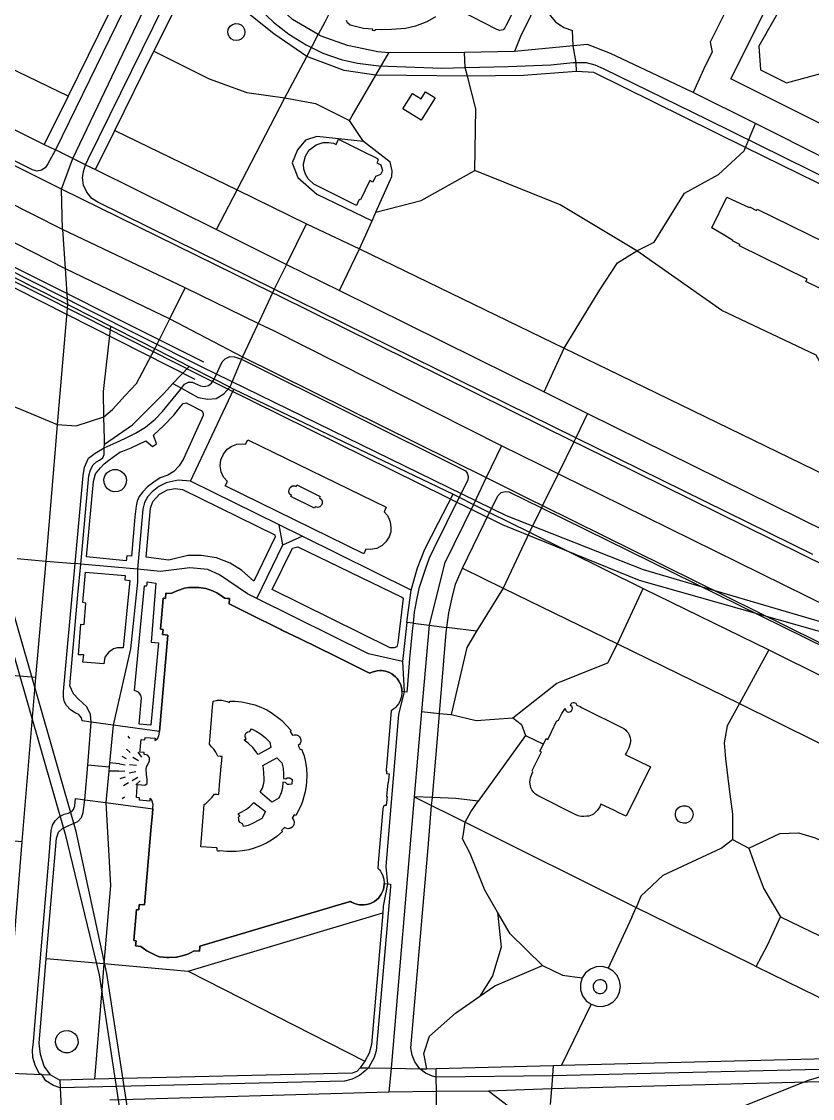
# Model space of a CAD drawing. Header units: millimetres. Extents: x 0 to 1122, y 0 to 907.
# Drawn here: x 300.1 to 577.4, y 304.6 to 682.4 of the extents above; entities that cross this region are included whole.
import ezdxf

# ---------------------------------------------------------------- set-up
doc = ezdxf.new("R2010")
doc.units = ezdxf.units.MM

msp = doc.modelspace()

# ---------------------------------------------------------------- linework, layer by layer
at = {"layer": 'buildings'}
for points in [[(433.7693, 651.7994), (437.1121, 657.1087), (440.1381, 655.2271), (441.6971, 657.6917), (444.344, 656.0372), (445.0654, 655.5928), (440.1696, 647.8002), (433.7693, 651.7994)], [(542.0484, 610.0124), (547.3028, 620.793), (555.1452, 617.1817), (555.2578, 617.395), (557.7792, 616.1331), (557.9857, 616.5412), (581.794, 604.8382)], [(580.3701, 588.6466), (575.0751, 591.1541), (575.4635, 591.9613), (551.7413, 603.6729), (551.9605, 604.1275), (549.3899, 605.3899), (549.4963, 605.594), (546.6162, 607.3064), (542.0484, 610.0124)], [(339.4518, 360.0382), (340.3612, 370.8951), (341.1967, 370.8316), (341.3236, 372.6382), (343.185, 372.491), (345.554, 400.005), (345.8418, 403.2917), (346.0956, 406.2153), (346.2469, 407.9937), (346.1179, 408.0135), (346.012, 408.5363), (345.7111, 409.2565), (345.5228, 409.5098), (345.0829, 409.812), (345.032, 408.9365), (341.4074, 409.2115), (341.4703, 410.0588), (340.3399, 410.1436), (340.5003, 412.248), (340.6123, 413.7659), (340.6542, 414.3153), (340.6948, 414.7249), (342.1569, 414.6093), (343.2872, 414.5245), (344.0673, 415.1325), (344.1478, 416.5575), (343.929, 418.1994), (343.78, 420.0831), (343.9101, 420.8833), (344.2168, 421.4862), (344.9991, 423.0259), (344.967, 424.2376), (344.2608, 424.9987), (343.8748, 425.142), (343.052, 425.2519), (343.1018, 426.0062), (341.6029, 426.1316), (341.6646, 426.8392), (341.781, 428.152), (341.8976, 429.4928), (341.9871, 430.5636), (343.2771, 430.4494), (343.3705, 431.2593), (346.8903, 430.9573), (346.7847, 430.1569), (347.3338, 430.3756), (347.5504, 430.5321), (347.9676, 431.1247), (348.1324, 431.673), (348.268, 431.709), (348.4059, 433.3664), (351.3847, 467.174), (349.5058, 467.4146), (349.6935, 469.1461), (348.8339, 469.2656), (349.152, 473.1764), (349.4894, 477.1895), (349.7306, 480.0853), (350.5231, 480.0223), (350.6931, 481.8378), (352.4747, 481.7006), (354.0062, 482.4695), (354.833, 482.8069), (357.2312, 483.5587), (358.7826, 483.8149), (359.687, 483.8906), (362.195, 483.868), (363.8957, 483.6291), (364.6568, 483.4917), (366.1036, 483.0501), (367.0409, 482.6875), (368.5038, 481.9848), (369.2439, 481.5588), (370.5881, 480.6522), (371.2656, 480.1056), (372.2544, 480.0035), (373.0161, 479.9314), (372.8582, 478.0972), (373.764, 477.651), (378.9354, 475.0699), (379.6698, 474.6999), (390.9984, 469.1001), (391.3902, 468.9102), (397.7311, 465.8061), (403.9372, 462.7497), (409.868, 459.845), (410.9086, 459.3511), (421.3805, 454.1691), (422.2006, 453.761), (423.003, 454.1172), (423.3116, 454.2542), (424.7656, 454.6138), (425.6639, 454.6989), (426.2602, 454.6936), (427.7275, 454.4754), (429.1308, 453.9782), (429.8894, 453.5614), (431.1896, 452.5433), (431.7678, 451.8858), (432.3685, 451.0138), (432.8098, 450.1805), (433.0143, 449.6755), (433.2646, 448.8067), (433.3762, 448.2279), (433.4605, 447.3419), (433.4365, 446.7272), (433.3237, 445.8057), (433.2019, 445.2477), (432.6977, 443.8731), (432.254, 443.0664), (431.6446, 442.2985), (431.3523, 441.9191), (430.9181, 441.4943), (430.5715, 441.2365), (429.7175, 440.6106), (428.0604, 421.0945), (427.951, 419.8748), (427.9029, 419.3068), (428.0994, 419.2864), (428.0379, 418.5975), (428.9162, 418.515), (428.6418, 415.34), (428.5128, 415.3504), (428.0879, 410.4902), (428.2353, 410.4795), (427.9612, 407.3417), (427.0827, 407.4149), (427.0415, 406.9307), (426.8141, 406.9421), (426.745, 406.0854), (425.1375, 387.3144), (425.0765, 386.6813), (424.9732, 385.4522), (425.5394, 384.8414), (425.9282, 384.3161), (426.1702, 383.8853), (426.5935, 383.0987), (427.0652, 381.5477), (427.2115, 380.0461), (427.0687, 378.5285), (426.8335, 377.6641), (426.1998, 376.2441), (425.1912, 374.8368), (423.835, 373.7401), (423.1119, 373.318), (422.464, 373.0443), (421.5639, 372.7635), (421.0401, 372.6285), (420.1416, 372.5247), (419.5267, 372.5023), (418.5313, 372.5672), (417.9604, 372.6562), (417.1754, 372.8682), (416.6241, 373.0875), (415.767, 373.4866), (415.4063, 373.7135), (413.2798, 373.0897), (362.5616, 358.0688), (362.5344, 357.7802), (362.4162, 356.2624), (360.6347, 356.4089), (359.2938, 355.6476), (358.399, 355.2736), (356.3765, 354.593), (354.4056, 354.1914), (351.8653, 354.0466), (351.0111, 354.0822), (348.3943, 354.3201), (347.4626, 354.6174), (344.0113, 356.391), (342.6976, 357.2881), (341.8922, 357.9662), (340.0928, 358.1688), (340.2626, 359.9564), (339.4518, 360.0382)], [(362.9366, 392.869), (364.1221, 407.7674), (364.8026, 408.2459), (366.1536, 409.445), (366.8491, 410.2215), (367.7322, 411.3411), (368.5188, 411.306), (369.2808, 411.2712), (369.4325, 414.466), (370.0651, 421.2253), (370.2136, 422.016), (370.3652, 424.5119), (369.7204, 424.5923), (368.8483, 424.684), (368.1719, 426.0319), (367.4506, 427.1752), (366.7381, 427.9178), (365.9601, 428.9125), (366.1941, 431.6779), (367.0548, 441.9202), (367.2272, 443.9966), (368.4098, 444.2469), (368.8342, 444.271), (369.3571, 444.3129), (370.3034, 444.2671), (371.2612, 444.128), (372.1872, 443.8774), (373.0445, 443.5063), (373.1227, 443.9901), (374.4071, 443.9413), (374.8926, 443.9276), (377.1839, 443.7299), (379.4425, 443.3182), (381.8159, 442.6911), (383.9664, 441.8797), (386.0354, 440.892), (387.6133, 439.9832), (390.7951, 437.6437), (391.3869, 437.1445), (393.0318, 435.4803), (394.5773, 433.7053), (394.2176, 433.3544), (395.073, 432.0888), (395.6889, 432.2137), (396.3831, 432.1608), (397.0137, 431.8756), (397.2946, 431.6681), (397.5322, 431.4237), (397.726, 431.1051), (397.96, 430.46), (397.9876, 430.115), (397.9598, 429.7612), (397.8768, 429.4171), (397.7386, 429.0922), (397.5515, 428.7957), (397.124, 428.4175), (397.7261, 427.0144), (398.293, 427.1584), (399.1258, 424.7468), (399.6536, 422.6082), (399.9835, 420.3222), (400.0854, 417.9824), (400.015, 415.6349), (399.8996, 414.4246), (399.5354, 412.2008), (398.4498, 408.3901), (398.2425, 407.8981), (397.3266, 405.8563), (396.2085, 403.8909), (395.7063, 404.1098), (394.9459, 402.9518), (395.2321, 402.6511), (395.4201, 402.3605), (395.5648, 402.0424), (395.6877, 401.3611), (395.5833, 400.6911), (395.2581, 400.0697), (395.0098, 399.811), (394.4408, 399.4341), (394.1077, 399.3067), (393.7815, 399.263), (393.431, 399.2475), (393.081, 399.2973), (392.2482, 399.6682), (391.2187, 398.6618), (391.5711, 398.202), (389.5824, 396.496), (387.7327, 395.2175), (385.9716, 394.2176), (383.8724, 393.2115), (381.6949, 392.3925), (379.7228, 391.8512), (377.5119, 391.4238), (375.2722, 391.2017), (372.0572, 391.2307), (369.5761, 391.5046), (369.3842, 391.3666), (369.1378, 391.3129), (368.8864, 391.3804), (368.7949, 391.4557), (368.6493, 391.6714), (368.6471, 392.1187), (368.5834, 392.5479), (362.9366, 392.869)], [(478.3228, 415.592), (478.3848, 416.3369), (478.5143, 417.0626), (478.9875, 418.4095), (479.3445, 419.1424), (479.1282, 419.7034), (480.8871, 423.2006), (482.3833, 426.1969), (481.8387, 426.472), (483.0342, 428.8468), (483.6851, 430.1361), (484.0357, 430.8319), (484.5803, 430.5567), (485.8462, 433.229), (487.6135, 436.9777), (488.3229, 437.2508), (489.1623, 438.9858), (489.5246, 439.6348), (490.721, 441.4225), (490.7845, 440.956), (490.8933, 440.75), (491.2098, 440.4024), (491.4177, 440.2794), (491.8778, 440.1635), (492.3332, 440.2153), (492.5368, 440.3066), (492.9022, 440.6015), (493.1149, 441.0096), (493.1989, 441.4654), (493.0739, 441.9232), (492.965, 442.1198), (492.5992, 442.4586), (492.6767, 442.8679), (492.9011, 443.2106), (493.056, 443.349), (493.457, 443.5038), (493.8565, 443.4909), (494.0649, 443.4331), (494.4135, 443.225), (494.6377, 442.8596), (494.7269, 442.5326), (495.3462, 442.35), (495.9401, 442.0838), (496.4285, 441.7067), (496.6734, 441.5926), (511.2889, 434.3608), (511.8443, 433.9179), (512.3496, 433.3636), (512.7443, 432.8196), (513.1254, 432.1266), (513.3898, 431.4533), (513.4849, 431.0891), (513.5653, 430.4547), (513.5656, 429.8117), (513.5046, 429.1787), (513.0109, 427.599), (512.2095, 425.9848), (511.7418, 425.2436), (520.5435, 420.9527), (512.0206, 403.5855), (509.4681, 404.8198), (507.9564, 405.5696), (503.2127, 407.8765), (502.7865, 406.9578), (501.9384, 405.6236), (501.2001, 404.8755), (500.5559, 404.3315), (500.1727, 404.102), (499.5864, 403.8557), (498.9886, 403.6933), (498.2807, 403.5879), (497.2656, 403.5038), (496.4296, 403.5113), (495.6931, 403.6484), (495.2517, 403.7828), (494.9512, 403.8694), (494.18, 404.2397), (481.42, 410.6721), (480.2644, 411.3721), (479.6732, 411.9458), (478.9873, 412.921), (478.686, 413.5947), (478.4712, 414.3141), (478.3228, 415.592)]]:
    msp.add_lwpolyline(points, dxfattribs=at)
at = {"layer": 'major_roads'}
for points in [[(314.4734, 609.4698), (273.4234, 630.1632), (251.1058, 640.7545), (241.4605, 645.5101), (197.2736, 667.304), (185.6338, 673.1026), (96.4899, 717.0435), (68.6076, 730.8075), (66.3126, 731.9372), (62.6897, 733.7312), (58.9995, 735.5537), (50.0399, 739.9679)], [(314.4734, 609.4698), (315.3888, 595.7731), (316.2274, 583.1114), (312.6145, 541.0536)], [(648.0684, 444.8934), (494.8801, 520.4595), (491.5445, 522.1108), (488.1906, 523.7623), (484.9653, 525.3661), (481.7214, 526.9607), (468.3362, 533.5572), (388.2725, 573.9359), (385.5, 575.3027), (383.0782, 576.4987), (357.412, 588.8995), (314.4734, 609.4698)], [(312.6145, 541.0536), (319.2428, 540.5186), (328.9786, 543.7201), (331.9704, 546.2277), (336.4347, 551.1447), (340.3948, 555.3582), (346.7625, 567.5169), (352.0278, 578.0923), (357.412, 588.8995)], [(312.6145, 541.0536), (311.6433, 529.4705)], [(311.6433, 529.4705), (308.5959, 493.1361), (304.9225, 452.2831)], [(304.9225, 452.2831), (300.2236, 394.7948)], [(300.2236, 394.7948), (297.0752, 355.1835), (294.7183, 326.9799)]]:
    msp.add_lwpolyline(points, dxfattribs=at)
at = {"layer": 'minor_roads'}
for points in [[(587.8445, 895.5588), (584.4016, 888.8684), (583.3026, 886.7379), (481.977, 691.4901), (474.9874, 677.119), (472.9177, 671.8635)], [(314.4734, 609.4698), (314.0843, 623.5811), (318.1029, 634.2981), (349.2275, 699.8227), (363.6733, 729.1288)], [(472.9177, 671.8635), (455.3333, 671.5185), (428.8437, 671.4306), (425.0418, 671.791), (414.3401, 673.928), (405.1116, 677.1979), (404.1147, 677.7659), (395.083, 683.0748), (385.7934, 691.8337), (375.9745, 706.6729), (372.5881, 713.5709), (363.6733, 729.1288)], [(568.4068, 729.0303), (541.4775, 675.1425), (542.2391, 671.6507), (539.7303, 666.7812), (535.5838, 657.5188)], [(804.4937, 531.691), (797.8556, 530.4365), (789.7925, 530.0146), (782.587, 532.0079), (758.2156, 546.1284), (718.9345, 565.4888), (711.4859, 569.8512), (702.386, 574.4706), (632.3629, 609.0066), (557.4623, 646.5785), (535.5838, 657.5188), (506.5185, 671.1236), (498.5064, 674.3078), (493.4988, 673.8962), (472.9177, 671.8635)], [(304.9225, 452.2831), (295.1065, 453.145), (288.8715, 453.6765), (277.9865, 454.6227), (277.1573, 454.6954), (273.0487, 453.1111), (271.4188, 449.6222), (270.2481, 434.3416), (269.7126, 427.4509), (269.2181, 421.0258), (267.755, 401.9553), (268.0428, 399.7909), (269.6328, 398.1831), (273.3007, 397.2555), (284.3819, 396.2423), (290.113, 395.7247), (300.2236, 394.7948)], [(628.5772, 294.9611), (614.4085, 304.7697), (607.0718, 307.2395), (597.6136, 309.6353), (584.6445, 310.6089), (485.8456, 307.9923), (463.8173, 307.1932), (445.5267, 307.0689), (428.901, 306.8177)], [(428.901, 306.8177), (331.0599, 304.0741)], [(488.8739, 288.5552), (473.6292, 299.6877), (463.8173, 307.1932)]]:
    msp.add_lwpolyline(points, dxfattribs=at)
at = {"layer": 'parks'}
for points in [[(548.7814, 662.2365), (583.2835, 731.1332), (564.234, 741.4983), (565.3871, 743.9479), (572.5129, 758.4577), (588.0487, 789.497), (589.6142, 788.5884), (609.0645, 779.0585), (606.1962, 773.8381), (617.6879, 767.9578), (620.8224, 774.7506), (641.3208, 764.1771), (638.1851, 757.2538), (647.9488, 751.9761), (643.9348, 743.7561), (592.679, 640.2523), (571.6819, 650.7745), (548.7814, 662.2365)], [(342.8982, 700.7743), (312.0075, 637.3256), (309.2529, 632.4956), (308.3243, 631.0969), (307.1237, 630.2039), (305.5346, 629.8641), (303.9097, 630.3261), (279.4543, 642.4554), (191.8078, 685.5705)], [(321.4541, 627.5774), (321.8123, 629.8012), (322.5093, 632.1151), (323.4247, 634.0917), (353.9714, 696.2204)], [(473.6664, 688.1264), (470.0129, 681.0681), (469.5252, 680.1593), (468.8918, 679.4475), (467.8076, 679.1963), (466.7534, 679.5412), (453.9646, 686.1138)], [(383.8459, 686.5119), (388.4417, 682.1562), (393.8313, 677.8772), (399.8528, 674.1516), (405.7531, 671.2937), (412.0953, 669.0375), (417.8809, 667.774), (425.2922, 666.8314), (447.4028, 665.9989), (455.6111, 666.1859), (470.6569, 666.5445), (485.6747, 667.2202), (493.4767, 668.0167), (494.5094, 668.0167), (498.038, 668.0129), (501.0919, 667.1841), (504.2141, 665.749), (540.631, 647.9596), (630.0474, 603.7533)], [(445.2168, 684.0399), (442.1205, 682.2042), (438.2103, 680.7857), (434.6437, 679.9698), (429.7956, 679.5196), (426.2174, 679.4679), (424.0602, 679.5246), (423.9329, 679.0505), (423.1351, 679.1975), (423.2313, 679.6346), (419.927, 679.9718), (415.3323, 681.0382), (414.3201, 681.9511), (414.0008, 682.6808)], [(398.9672, 632.4605), (399.6125, 635.1663), (400.5429, 636.77), (401.158, 637.5006), (403.3799, 639.1579), (405.8276, 639.9558), (407.7827, 639.9848), (409.3964, 639.6535), (410.401, 639.2531), (411.2224, 641.0441), (419.4419, 636.9912), (424.8704, 634.3053), (425.0743, 633.7351), (424.6167, 632.7608), (426.0859, 632.0673), (426.5851, 630.1619), (425.8892, 628.6586), (424.1624, 628.0405), (423.2287, 626.0735), (422.1942, 626.558), (418.9434, 619.8595), (418.6057, 619.8998), (418.3212, 619.7067), (417.4683, 617.8414), (402.5601, 625.2625), (400.5486, 627.1629), (399.6167, 628.8019), (399.0735, 630.6053), (398.9672, 632.4605)], [(577.4743, 495.416), (494.3654, 536.3796), (388.7087, 588.4767), (326.8047, 618.975), (324.7023, 620.3451), (322.9456, 622.5507), (321.8301, 624.9649), (321.4541, 627.5774)], [(542.0484, 610.0124), (547.3028, 620.793), (555.1452, 617.1817), (555.2578, 617.395), (557.7792, 616.1331), (557.9857, 616.5412), (581.794, 604.8382)], [(580.3701, 588.6466), (575.0751, 591.1541), (575.4635, 591.9613), (551.7413, 603.6729), (551.9605, 604.1275), (549.3899, 605.3899), (549.4963, 605.594), (546.6162, 607.3064), (542.0484, 610.0124)], [(314.74, 445.4481), (314.7639, 447.4141), (315.9566, 460.3743), (318.8852, 492.2429), (321.7047, 523.1179), (322.1185, 526.0494), (323.5299, 529.1862), (325.9063, 530.926), (329.0895, 532.8448), (333.2313, 534.7083), (336.5217, 536.2441), (340.0472, 537.9362), (343.5523, 540.1037), (346.885, 542.9157), (349.4968, 545.5479), (355.3097, 552.7637), (356.1055, 553.7536), (357.2121, 555.1227), (358.6574, 555.8738), (359.8681, 555.8442), (362.8624, 554.5314), (364.0775, 554.2968), (365.6244, 554.7301), (366.6642, 555.5128), (367.642, 556.911), (370.4504, 562.9426), (371.4689, 564.0888), (373.1237, 564.9033), (374.6962, 564.7586), (377.1722, 563.9257), (455.7227, 524.7997), (456.3546, 523.9647), (456.6944, 522.7875), (456.5478, 521.5216), (453.4995, 515.4735), (444.6337, 497.5784), (443.0415, 494.1543), (441.6808, 490.5138), (440.5183, 487.0206), (439.3865, 483.5365), (438.3918, 478.8863), (437.7934, 475.239), (437.3399, 471.2921), (437.0874, 468.5082), (436.1164, 458.9751), (435.2455, 448.267), (435.1558, 447.1869), (434.2835, 447.26), (433.4605, 447.3419), (433.3762, 448.2279), (433.2646, 448.8067), (433.0143, 449.6755), (432.8098, 450.1805), (432.3685, 451.0138), (431.7678, 451.8858), (431.1896, 452.5433), (429.8894, 453.5614), (429.1308, 453.9782), (427.7275, 454.4754), (426.2602, 454.6936), (425.6639, 454.6989), (424.7656, 454.6138), (423.3116, 454.2542), (423.003, 454.1172), (422.2006, 453.761), (421.3805, 454.1691), (410.9086, 459.3511), (409.868, 459.845), (403.9372, 462.7497), (397.7311, 465.8061), (391.3902, 468.9102), (390.9984, 469.1001), (379.6698, 474.6999), (378.9354, 475.0699), (373.764, 477.651), (372.8582, 478.0972), (373.0161, 479.9314), (372.2544, 480.0035), (371.2656, 480.1056), (370.5881, 480.6522), (369.2439, 481.5588), (368.5038, 481.9848), (367.0409, 482.6875), (366.1036, 483.0501), (364.6568, 483.4917), (363.8957, 483.6291), (362.195, 483.868), (359.687, 483.8906), (358.7826, 483.8149), (357.2312, 483.5587), (354.833, 482.8069), (354.0062, 482.4695), (352.4747, 481.7006), (350.6931, 481.8378), (350.5231, 480.0223), (349.7306, 480.0853), (349.4894, 477.1895), (349.152, 473.1764), (348.8339, 469.2656), (349.6935, 469.1461), (349.5058, 467.4146), (351.3847, 467.174), (348.4059, 433.3664), (332.2021, 435.5532), (324.527, 436.5915), (321.3895, 437.0204), (321.1164, 438.1038), (320.1564, 439.3518), (318.8644, 439.9225), (317.2076, 440.9438), (315.8689, 442.4748), (315.0828, 443.9169), (314.74, 445.4481)], [(314.74, 445.4481), (314.7639, 447.4141), (315.9566, 460.3743), (318.8852, 492.2429), (321.7047, 523.1179), (322.1185, 526.0494), (323.5299, 529.1862), (325.9063, 530.926), (329.0895, 532.8448), (333.2313, 534.7083), (336.5217, 536.2441), (340.0472, 537.9362), (343.5523, 540.1037), (346.885, 542.9157), (349.4968, 545.5479), (355.3097, 552.7637), (356.1055, 553.7536), (357.2121, 555.1227), (358.6574, 555.8738), (359.8681, 555.8442), (362.8624, 554.5314), (364.0775, 554.2968), (365.6244, 554.7301), (366.6642, 555.5128), (367.642, 556.911), (370.4504, 562.9426), (371.4689, 564.0888), (373.1237, 564.9033), (374.6962, 564.7586), (377.1722, 563.9257), (455.7227, 524.7997), (456.3546, 523.9647), (456.6944, 522.7875), (456.5478, 521.5216), (453.4995, 515.4735), (444.6337, 497.5784), (443.0415, 494.1543), (441.6808, 490.5138), (440.5183, 487.0206), (439.3865, 483.5365), (438.3918, 478.8863), (437.7934, 475.239), (437.3399, 471.2921), (437.0874, 468.5082), (436.1164, 458.9751), (435.2455, 448.267), (435.1558, 447.1869), (434.2835, 447.26), (433.4605, 447.3419), (433.3762, 448.2279), (433.2646, 448.8067), (433.0143, 449.6755), (432.8098, 450.1805), (432.3685, 451.0138), (431.7678, 451.8858), (431.1896, 452.5433), (429.8894, 453.5614), (429.1308, 453.9782), (427.7275, 454.4754), (426.2602, 454.6936), (425.6639, 454.6989), (424.7656, 454.6138), (423.3116, 454.2542), (423.003, 454.1172), (422.2006, 453.761), (421.3805, 454.1691), (410.9086, 459.3511), (409.868, 459.845), (403.9372, 462.7497), (397.7311, 465.8061), (391.3902, 468.9102), (390.9984, 469.1001), (379.6698, 474.6999), (378.9354, 475.0699), (373.764, 477.651), (372.8582, 478.0972), (373.0161, 479.9314), (372.2544, 480.0035), (371.2656, 480.1056), (370.5881, 480.6522), (369.2439, 481.5588), (368.5038, 481.9848), (367.0409, 482.6875), (366.1036, 483.0501), (364.6568, 483.4917), (363.8957, 483.6291), (362.195, 483.868), (359.687, 483.8906), (358.7826, 483.8149), (357.2312, 483.5587), (354.833, 482.8069), (354.0062, 482.4695), (352.4747, 481.7006), (350.6931, 481.8378), (350.5231, 480.0223), (349.7306, 480.0853), (349.4894, 477.1895), (349.152, 473.1764), (348.8339, 469.2656), (349.6935, 469.1461), (349.5058, 467.4146), (351.3847, 467.174), (348.4059, 433.3664), (332.2021, 435.5532), (324.527, 436.5915), (321.3895, 437.0204), (321.1164, 438.1038), (320.1564, 439.3518), (318.8644, 439.9225), (317.2076, 440.9438), (315.8689, 442.4748), (315.0828, 443.9169), (314.74, 445.4481)], [(322.8979, 494.5468), (325.3436, 521.0258), (326.0135, 523.7313), (327.7904, 525.8026), (329.0755, 527.198), (330.7042, 528.5252), (334.5536, 531.3698), (335.5581, 531.6403), (338.5376, 532.7782), (343.613, 535.2391), (346.0365, 533.3536), (347.3606, 534.2921), (346.3239, 537.274), (349.9997, 540.642), (353.5244, 544.2909), (355.9683, 547.3905), (356.7333, 548.3806), (357.7684, 548.6415), (363.2448, 545.7967), (363.7233, 545.0097), (363.8021, 544.1983), (356.8223, 528.9234), (355.3249, 526.4769), (353.5001, 524.5458), (351.3242, 523.2143), (348.7029, 522.2595), (346.4765, 520.7793), (344.273, 519.1219), (342.5917, 517.4132), (341.3224, 515.7287), (340.6194, 514.123), (340.2836, 512.3369), (339.7956, 508.6607), (338.6199, 494.8523), (336.9852, 494.9137), (336.8042, 493.2473), (322.8979, 494.5468)], [(369.673, 526.4688), (369.9264, 528.6656), (370.8601, 530.6326), (372.1848, 532.3259), (373.768, 533.3739), (375.5819, 534.1031), (377.6238, 534.2058), (378.6062, 534.0758), (379.3637, 535.5879), (427.8948, 512.0045), (427.167, 510.371), (428.3063, 509.2333), (428.8565, 508.2033), (429.3723, 506.773), (429.6021, 504.9818), (429.5013, 503.3521), (428.9574, 501.661), (427.8408, 499.854), (426.4951, 498.5616), (424.6538, 497.5252), (422.3452, 497.1546), (420.8461, 497.252), (420.1429, 495.6276), (371.4603, 519.464), (372.2489, 521.013), (370.8611, 522.5537), (370.0355, 524.3968), (369.673, 526.4688)], [(343.7684, 494.5077), (345.2754, 511.6583), (346.1268, 514.0361), (348.4302, 516.5592), (351.1983, 518.1091), (353.9806, 518.5126), (356.4796, 518.1733), (388.8815, 502.3107), (388.9801, 501.6575), (381.4933, 486.0517), (377.213, 489.9666), (373.2754, 492.341), (368.4419, 494.2109), (363.034, 495.1075), (358.423, 495.0745), (351.7263, 493.4762), (343.7684, 494.5077)], [(436.5663, 322.4313), (442.5879, 392.4781), (443.8225, 407.3947), (444.1486, 410.1593), (445.9151, 430.8951), (446.6395, 439.6756), (449.0036, 468.0749), (449.179, 469.8065), (449.9077, 474.9623), (450.3568, 477.0455), (450.9348, 479.7985), (452.2545, 485.0421), (454.6467, 490.5929), (464.1671, 510.1873), (467.153, 516.1428), (468.1952, 517.1864), (469.6184, 517.537), (470.9695, 517.385), (482.3411, 511.7758), (643.9955, 432.1826)], [(387.8974, 483.1333), (395.0854, 497.6516), (396.9155, 498.1197), (433.3706, 480.3944), (433.8472, 480.0733), (432.0224, 464.4724), (431.6712, 463.022), (430.7582, 462.6668), (429.363, 462.6979), (387.8974, 483.1333)], [(320.0557, 460.2348), (320.9027, 470.9897), (322.051, 470.8396), (322.6722, 478.3724), (321.5426, 478.5503), (322.5305, 489.2481), (336.438, 488.0883), (336.3498, 486.4864), (338.0327, 486.3221), (335.7599, 462.6464), (333.5718, 462.6941), (332.2712, 462.3051), (330.5261, 461.035), (329.264, 459.4622), (328.9407, 457.0145), (321.6188, 457.6862), (321.9425, 460.1712), (320.0557, 460.2348)], [(339.6886, 447.6832), (343.1361, 484.3752), (343.8435, 484.4248), (344.1363, 484.8508), (344.1572, 485.8103), (347.2022, 485.3449), (345.5038, 464.6925), (348.1382, 464.3798), (345.4501, 435.5456), (341.347, 435.9366), (342.1109, 444.9777), (341.9307, 446.1255), (341.0787, 447.093), (339.6886, 447.6832)], [(478.3228, 415.592), (478.3848, 416.3369), (478.5143, 417.0626), (478.9875, 418.4095), (479.3445, 419.1424), (479.1282, 419.7034), (480.8871, 423.2006), (482.3833, 426.1969), (481.8387, 426.472), (483.0342, 428.8468), (483.6851, 430.1361), (484.0357, 430.8319), (484.5803, 430.5567), (485.8462, 433.229), (487.6135, 436.9777), (488.3229, 437.2508), (489.1623, 438.9858), (489.5246, 439.6348), (490.721, 441.4225), (490.7845, 440.956), (490.8933, 440.75), (491.2098, 440.4024), (491.4177, 440.2794), (491.8778, 440.1635), (492.3332, 440.2153), (492.5368, 440.3066), (492.9022, 440.6015), (493.1149, 441.0096), (493.1989, 441.4654), (493.0739, 441.9232), (492.965, 442.1198), (492.5992, 442.4586), (492.6767, 442.8679), (492.9011, 443.2106), (493.056, 443.349), (493.457, 443.5038), (493.8565, 443.4909), (494.0649, 443.4331), (494.4135, 443.225), (494.6377, 442.8596), (494.7269, 442.5326), (495.3462, 442.35), (495.9401, 442.0838), (496.4285, 441.7067), (496.6734, 441.5926), (511.2889, 434.3608), (511.8443, 433.9179), (512.3496, 433.3636), (512.7443, 432.8196), (513.1254, 432.1266), (513.3898, 431.4533), (513.4849, 431.0891), (513.5653, 430.4547), (513.5656, 429.8117), (513.5046, 429.1787), (513.0109, 427.599), (512.2095, 425.9848), (511.7418, 425.2436), (520.5435, 420.9527), (512.0206, 403.5855), (509.4681, 404.8198), (507.9564, 405.5696), (503.2127, 407.8765), (502.7865, 406.9578), (501.9384, 405.6236), (501.2001, 404.8755), (500.5559, 404.3315), (500.1727, 404.102), (499.5864, 403.8557), (498.9886, 403.6933), (498.2807, 403.5879), (497.2656, 403.5038), (496.4296, 403.5113), (495.6931, 403.6484), (495.2517, 403.7828), (494.9512, 403.8694), (494.18, 404.2397), (481.42, 410.6721), (480.2644, 411.3721), (479.6732, 411.9458), (478.9873, 412.921), (478.686, 413.5947), (478.4712, 414.3141), (478.3228, 415.592)], [(303.9522, 321.5386), (304.2252, 324.5366), (304.9548, 333.1867), (306.1315, 347.0882), (307.6512, 364.9468), (309.6128, 388.178), (310.5002, 398.6437), (310.9468, 400.4474), (311.8766, 401.9765), (313.3218, 403.3985), (315.0456, 404.3521), (316.555, 404.7112), (317.6789, 405.2695), (318.2508, 405.9632), (318.7848, 407.2349), (319.011, 409.8234), (322.2776, 409.3839), (329.6294, 408.3901), (346.0956, 406.2153), (345.8418, 403.2917), (345.554, 400.005), (343.185, 372.491), (341.3236, 372.6382), (341.1967, 370.8316), (340.3612, 370.8951), (339.4518, 360.0382), (340.2626, 359.9564), (340.0928, 358.1688), (341.8922, 357.9662), (342.6976, 357.2881), (344.0113, 356.391), (347.4626, 354.6174), (348.3943, 354.3201), (351.0111, 354.0822), (351.8653, 354.0466), (354.4056, 354.1914), (356.3765, 354.593), (358.399, 355.2736), (359.2938, 355.6476), (360.6347, 356.4089), (362.4162, 356.2624), (362.5344, 357.7802), (362.5616, 358.0688), (413.2798, 373.0897), (415.4063, 373.7135), (415.767, 373.4866), (416.6241, 373.0875), (417.1754, 372.8682), (417.9604, 372.6562), (418.5313, 372.5672), (419.5267, 372.5023), (420.1416, 372.5247), (421.0401, 372.6285), (421.5639, 372.7635), (422.464, 373.0443), (423.1119, 373.318), (423.835, 373.7401), (425.1912, 374.8368), (426.1998, 376.2441), (426.8335, 377.6641), (427.0687, 378.5285), (427.2115, 380.0461), (428.378, 379.8772), (429.4771, 379.7276), (429.3949, 378.7965), (424.3776, 321.311), (423.7422, 319.0151), (421.7354, 315.3059), (420.5702, 314.2634), (418.5392, 312.6417), (416.0132, 311.3599), (413.3576, 310.6942), (313.657, 308.3124), (311.2542, 309.1075), (308.5773, 310.8555), (307.2075, 313.0297), (306.4107, 313.2978), (305.014, 315.8915), (304.052, 318.9659), (303.9522, 321.5386)], [(303.9522, 321.5386), (304.2252, 324.5366), (304.9548, 333.1867), (306.1315, 347.0882), (307.6512, 364.9468), (309.6128, 388.178), (310.5002, 398.6437), (310.9468, 400.4474), (311.8766, 401.9765), (313.3218, 403.3985), (315.0456, 404.3521), (316.555, 404.7112), (317.6789, 405.2695), (318.2508, 405.9632), (318.7848, 407.2349), (319.011, 409.8234), (322.2776, 409.3839), (329.6273, 408.3858), (346.0956, 406.2153), (345.8418, 403.2917), (345.554, 400.005), (343.185, 372.491), (341.3236, 372.6382), (341.1967, 370.8316), (340.3612, 370.8951), (339.4518, 360.0382), (340.2626, 359.9564), (340.0928, 358.1688), (341.8922, 357.9662), (342.6976, 357.2881), (344.0113, 356.391), (347.4626, 354.6174), (348.3943, 354.3201), (351.0111, 354.0822), (351.8653, 354.0466), (354.4056, 354.1914), (356.3765, 354.593), (358.399, 355.2736), (359.2938, 355.6476), (360.6347, 356.4089), (362.4162, 356.2624), (362.5344, 357.7802), (362.5616, 358.0688), (413.2798, 373.0897), (415.4063, 373.7135), (415.767, 373.4866), (416.6241, 373.0875), (417.1754, 372.8682), (417.9604, 372.6562), (418.5313, 372.5672), (419.5267, 372.5023), (420.1416, 372.5247), (421.0401, 372.6285), (421.5639, 372.7635), (422.464, 373.0443), (423.1119, 373.318), (423.835, 373.7401), (425.1912, 374.8368), (426.1998, 376.2441), (426.8335, 377.6641), (427.0687, 378.5285), (427.2115, 380.0461), (428.378, 379.8772), (429.4771, 379.7276), (429.3949, 378.7965), (424.3776, 321.311), (423.7422, 319.0151), (421.7354, 315.3059), (420.5702, 314.2634), (418.5392, 312.6417), (416.0132, 311.3599), (413.3576, 310.6942), (313.657, 308.3124), (311.2542, 309.1075), (308.5773, 310.8555), (307.2075, 313.0297), (306.4107, 313.2978), (305.014, 315.8915), (304.052, 318.9659), (303.9522, 321.5386)], [(599.5082, 315.2465), (486.1822, 312.6111), (445.4736, 312.1012), (444.1306, 312.4673), (441.6811, 313.533), (439.7639, 315.0039), (437.9352, 317.4244), (437.0348, 319.8366), (436.5663, 322.4313)]]:
    msp.add_lwpolyline(points, dxfattribs=at)
at = {"layer": 'paths'}
for points in [[(314.0843, 623.5811), (278.8406, 641.2123), (191.2942, 684.5222), (102.1817, 728.5186), (68.4735, 745.1775)], [(316.3948, 656.202), (277.4023, 675.0482), (251.0853, 687.7703), (220.0365, 702.7698), (187.5714, 718.4603), (147.359, 737.8899), (129.3011, 746.6135)], [(358.2673, 741.1235), (357.8871, 740.2799), (344.8423, 713.9048), (340.1335, 704.3588), (330.4527, 684.7194), (316.3948, 656.202), (308.0416, 639.2809)], [(109.4017, 737.6875), (121.8493, 731.5087), (139.4989, 722.7668), (179.9145, 702.7583), (196.3284, 694.6708), (212.0561, 686.8318), (269.3143, 658.4625), (283.8005, 651.3151), (308.0416, 639.2809), (312.0075, 637.3256)], [(53.6132, 725.2407), (57.4626, 723.3422), (180.5433, 662.852), (192.2507, 657.0434), (268.2756, 619.6708), (315.3888, 595.7731), (352.0278, 578.0923), (377.5357, 564.6958), (463.0165, 522.3766), (478.4456, 514.7367), (482.742, 512.6108), (643.3949, 433.0732)], [(325.9672, 630.4067), (332.7421, 644.0993), (346.4987, 671.9299), (358.1011, 695.3911)], [(628.9197, 601.3872), (553.9508, 638.205), (500.7049, 664.4853), (494.6345, 664.8287), (476.1065, 663.4671), (456.3955, 663.1784), (424.3288, 663.6067), (413.149, 665.2168), (400.0562, 670.1056), (388.5707, 678.0457), (377.492, 686.7741), (358.1011, 695.3911), (354.4599, 697.2131)], [(571.2907, 696.2416), (563.7886, 682.9559), (558.5176, 673.7503), (559.1253, 665.433), (568.2376, 660.8598), (584.6289, 665.2507)], [(487.6912, 692.5476), (485.2201, 686.5391), (485.1009, 685.5174), (485.1763, 684.9275), (485.4435, 684.4693), (487.2937, 682.2515), (490.1802, 680.269), (493.2948, 679.2467)], [(408.7947, 686.8464), (406.4163, 682.1341), (404.1147, 677.7659)], [(368.422, 609.3749), (375.7218, 623.3423), (392.3705, 655.6012), (398.8868, 667.9078), (400.0562, 670.1056), (404.1147, 677.7659)], [(494.5094, 668.0167), (493.4988, 673.8962), (493.2948, 679.2467)], [(346.4987, 671.9299), (365.8123, 662.2327), (379.0109, 657.4919), (392.3705, 655.6012), (403.1592, 653.5658), (415.0565, 647.6628), (416.0542, 649.2286), (424.3288, 663.6067), (428.8437, 671.4306)], [(774.1036, 521.0136), (766.3853, 526.1517), (747.9954, 521.7129), (722.0459, 511.2943), (698.8772, 510.0573), (690.8422, 510.0267), (673.9658, 513.9703), (651.2565, 526.278), (631.3017, 540.6671), (606.2757, 533.8469), (599.9253, 536.5781), (592.7514, 540.0343), (578.7286, 565.3286), (545.6611, 581.0376), (515.7937, 601.8805), (488.921, 618.0281), (459.0608, 630.0655), (459.3724, 651.7275), (456.3955, 663.1784), (455.6111, 666.1859), (455.3333, 671.5185)], [(494.6345, 664.8287), (494.5094, 668.0167)], [(411.581, 588.0016), (418.5236, 602.5873), (423.002, 612.4896), (424.3444, 615.478), (429.9034, 627.9702), (430.0753, 629.9908), (429.3467, 633.0537), (420.0058, 640.2289), (415.0565, 647.6628)], [(483.3215, 552.4596), (490.3202, 567.8276), (502.6415, 587.8815), (509.0126, 597.7202), (515.7937, 601.8805), (521.8824, 604.9287), (532.4879, 622.184), (544.4112, 628.7395), (553.4482, 637.0075), (553.9508, 638.205), (557.4623, 646.5785)], [(332.7421, 644.0993), (375.7218, 623.3423), (400.0007, 611.3734), (418.5236, 602.5873), (490.3202, 567.8276), (505.7506, 560.3462), (590.5836, 519.0318), (666.5565, 481.5347)], [(420.0058, 640.2289), (403.5899, 641.998), (399.6509, 640.8035), (396.7796, 637.335), (394.9256, 632.8324), (396.9689, 627.6331), (403.574, 621.7963), (423.002, 612.4896)], [(322.5093, 632.1151), (318.1029, 634.2981), (312.0075, 637.3256)], [(322.5155, 632.1184), (325.9672, 630.4067), (368.422, 609.3749), (393.0309, 597.1793), (411.581, 588.0016), (483.3215, 552.4596), (498.5302, 544.9242), (582.2922, 503.4423), (658.9496, 465.4823)], [(424.3444, 615.478), (440.1802, 619.5939), (459.0608, 630.0655)], [(688.2928, 438.8025), (496.4124, 533.6403), (493.6889, 534.9879), (390.2877, 586.0967), (388.1031, 587.1925), (314.0843, 623.5811)], [(264.3664, 609.5119), (267.8421, 607.7474), (275.5769, 603.8105), (299.9438, 591.3931), (304.4476, 589.0974)], [(393.0309, 597.1793), (400.0007, 611.3734)], [(393.0309, 597.1793), (388.7087, 588.4767)], [(325.7001, 578.283), (316.2274, 583.1114), (304.4476, 589.0974)], [(388.7087, 588.4767), (388.1031, 587.1925), (383.5193, 577.4286)], [(342.0141, 569.9761), (331.4277, 575.3613), (325.7045, 578.2831)], [(328.7659, 552.5973), (331.4277, 575.3613)], [(382.7491, 575.7902), (377.5357, 564.6958), (377.1722, 563.9257)], [(383.5193, 577.4286), (383.0782, 576.4987), (382.7491, 575.7902)], [(352.3226, 564.7249), (346.7625, 567.5169), (342.0141, 569.9761)], [(367.642, 556.911), (358.8975, 561.3694), (352.3226, 564.7249)], [(377.1784, 563.934), (373.0931, 554.1433)], [(329.1255, 534.1117), (339.0292, 540.9459), (349.9724, 551.9359), (353.1754, 555.3641), (358.8975, 561.3694)], [(271.6405, 557.2642), (299.0849, 546.6081), (312.6145, 541.0536)], [(353.1771, 555.3677), (356.111, 553.7627), (361.9965, 550.5323), (365.3537, 549.9243), (368.3246, 550.1119), (370.977, 551.7932), (373.0931, 554.1433)], [(373.0883, 554.141), (367.642, 556.911)], [(329.1602, 535.9098), (328.9786, 543.7201), (328.7635, 552.593)], [(436.7187, 482.8802), (398.418, 501.8148), (390.4189, 505.7818), (359.3709, 521.1291), (374.5385, 553.4012)], [(373.0931, 554.1433), (374.5386, 553.4077), (451.3701, 516.5412)], [(498.5302, 544.9242), (494.3654, 536.3796)], [(319.766, 481.278), (320.8775, 492.0491), (323.6707, 522.979), (324.2246, 525.0893), (325.1564, 526.8513), (326.328, 527.931), (327.446, 528.5173), (328.5288, 529.2903), (329.031, 530.4412), (329.0895, 532.8448), (329.1255, 534.1117), (329.1602, 535.9098)], [(468.3362, 533.5572), (463.0165, 522.3766), (458.5242, 512.9776), (448.3917, 492.3171), (442.9524, 470.5893), (440.3132, 440.3103), (437.7083, 410.4222), (429.6774, 315.2158), (428.901, 306.8177)], [(494.3654, 536.3796), (493.6889, 534.9879), (488.1906, 523.7623), (482.742, 512.6108), (482.3411, 511.7758)], [(359.3709, 521.1291), (354.9907, 521.4574), (350.7466, 520.5172), (348.2517, 519.2631), (345.8254, 517.4307), (344.3904, 515.7756), (343.2403, 513.6708), (342.5987, 511.3749), (340.7298, 490.2208), (340.7628, 485.7012), (338.3205, 462.3251), (332.2021, 435.5532), (330.9523, 422.3885), (330.8093, 420.8523), (330.6732, 419.3905), (329.6273, 408.3858), (331.2592, 379.3728), (328.9768, 351.9233), (328.3288, 344.1391)], [(435.1355, 471.5729), (436.7187, 482.8802), (438.8554, 490.7815), (441.49, 497.3178), (446.2011, 506.4352), (451.3698, 516.5363)], [(451.3701, 516.5412), (453.5021, 515.477)], [(453.4995, 515.4735), (458.5242, 512.9776), (464.1671, 510.1873)], [(464.1699, 510.1894), (478.1455, 503.2712)], [(482.3411, 511.7758), (478.1396, 503.2687)], [(391.6902, 498.819), (390.4189, 505.7818)], [(478.1396, 503.2687), (468.8833, 483.6439), (459.575, 468.4923), (456.1734, 462.8015), (450.6809, 439.2572)], [(478.1455, 503.2712), (518.0495, 483.4912), (562.0326, 461.9437), (602.0904, 442.1), (621.1553, 432.6482)], [(382.5699, 479.9945), (391.6902, 498.819), (398.418, 501.8148)], [(298.5705, 494.0047), (308.5959, 493.1361), (318.8852, 492.2429)], [(433.6534, 457.8511), (421.7512, 460.5208), (382.5699, 479.9945), (379.3385, 481.5983), (369.4948, 488.2564), (365.4302, 490.1846), (359.0541, 490.7452), (353.4899, 489.9847), (348.7824, 489.468), (340.7298, 490.2208), (320.8775, 492.0491), (318.8852, 492.2429)], [(454.6467, 490.5929), (468.8833, 483.6439), (509.0105, 464.0505), (551.7453, 443.176), (592.3354, 423.0479), (640.5282, 399.9261), (694.9342, 374.4661), (698.7421, 372.6895)], [(310.2434, 312.9091), (308.0026, 315.9857), (306.7293, 319.9854), (306.2185, 324.0155), (308.7676, 353.7642), (312.3751, 395.8966), (313.0153, 398.034), (314.5521, 399.3899), (319.7684, 401.7842), (321.0841, 403.1515), (321.6837, 404.8792), (322.2776, 409.3839), (323.2845, 421.5165), (324.527, 436.5915), (324.2251, 439.2405), (323.0203, 441.9816), (319.9654, 444.7674), (318.2663, 446.5438), (317.0316, 449.3784), (319.766, 481.278)], [(487.8071, 450.3196), (505.6002, 457.3813), (509.0105, 464.0505), (518.0437, 483.491)], [(437.3399, 471.2921), (435.1355, 471.5729), (433.6534, 457.8511)], [(437.3399, 471.2921), (442.9551, 470.5922), (449.179, 469.8065)], [(459.5778, 468.4972), (449.1822, 469.8136)], [(562.0326, 461.9437), (551.7453, 443.176)], [(433.6534, 457.8511), (434.2835, 447.26), (432.2759, 439.3576), (427.843, 386.0041), (428.378, 379.8772), (426.9125, 372.1004), (426.713, 369.7447), (422.7622, 323.5246), (421.9599, 320.4475), (420.4409, 317.6564), (418.8524, 315.3411), (421.7354, 315.3059)], [(472.3042, 438.1496), (487.8071, 450.3196)], [(551.7453, 443.176), (547.4639, 435.3499), (546.4077, 429.3118), (546.8862, 423.7259), (548.2105, 413.054), (549.2999, 404.2851), (549.3868, 395.4786)], [(440.3132, 440.3103), (446.6395, 439.6756), (450.6809, 439.2572), (459.4348, 437.1844), (472.3042, 438.1496), (475.4179, 435.7455), (476.7672, 431.9781), (460.225, 408.8406), (452.3649, 409.8152), (444.1486, 410.1593), (437.7083, 410.4222)], [(337.2949, 431.7427), (337.9328, 430.9076)], [(476.7672, 431.9781), (483.0342, 428.8468)], [(336.8785, 427.1526), (338.1648, 425.9482)], [(335.2758, 424.6325), (336.8058, 423.8639)], [(339.0849, 424.3652), (341.1023, 423.1077)], [(340.8771, 426.0822), (342.158, 424.2909)], [(330.8093, 420.8523), (323.2845, 421.5165)], [(334.2088, 419.4705), (330.6732, 419.3905)], [(334.391, 421.9475), (330.9523, 422.3885)], [(334.2088, 419.4705), (336.2564, 419.5172)], [(334.391, 421.9475), (336.4051, 421.6964)], [(337.9367, 421.7944), (340.4303, 421.5296)], [(334.6894, 416.8664), (336.551, 417.418)], [(337.8052, 418.7951), (340.201, 419.2767)], [(338.9126, 416.1574), (340.8411, 417.3141)], [(340.1344, 414.6182), (341.7148, 416.0389)], [(335.7798, 414.3872), (337.5657, 415.4147)], [(335.4129, 409.8339), (336.1501, 410.4609)], [(437.7083, 410.4222), (443.8225, 407.3947), (450.4384, 404.0925), (455.616, 401.5114), (515.6252, 371.6476)], [(482.7, 351.3036), (471.3582, 362.3265), (466.9333, 369.9979), (462.5145, 377.6693), (457.3183, 390.5006), (454.7093, 395.705), (454.9832, 397.4543), (455.616, 401.5114), (457.5915, 405.1557), (460.225, 408.8406)], [(549.3868, 395.4786), (555.0149, 392.3904), (565.9676, 397.6035), (572.5167, 397.8149), (578.3351, 396.0668), (620.3689, 376.4664)], [(517.1787, 375.5473), (525.0586, 382.9218), (545.357, 392.3932), (549.3868, 395.4786)], [(555.0149, 392.3904), (558.0625, 383.986), (560.3154, 378.1419), (566.2269, 368.2674), (600.2485, 351.8697), (604.5452, 349.7532), (608.1123, 334.8307), (605.0182, 327.7766), (606.9426, 318.1989)], [(517.1787, 375.5473), (515.6252, 371.6476)], [(514.0393, 368.2514), (515.6252, 371.6476)], [(515.6252, 371.6476), (555.8931, 351.8762)], [(308.7676, 353.7642), (328.9768, 351.9233), (358.5352, 349.2342), (426.713, 369.7447)], [(466.9333, 369.9979), (468.2062, 357.733), (465.1772, 347.6779), (460.809, 340.4677)], [(514.0393, 368.2514), (505.8064, 350.3226)], [(557.6431, 350.9567), (561.6324, 358.4313), (566.2269, 368.2674)], [(555.8931, 351.8762), (557.6431, 350.9567), (605.0182, 327.7766), (634.029, 313.3529), (651.516, 304.754), (661.1225, 303.1118)], [(358.5352, 349.2342), (420.4409, 317.6564)], [(442.1312, 315.0572), (441.1468, 320.4333), (443.0703, 326.5008), (452.241, 334.5158), (460.809, 340.4677), (466.0117, 344.0829), (482.7, 351.3036), (489.7946, 347.9039), (496.6339, 346.8827)], [(503.7149, 350.8632), (501.5623, 350.7614), (499.5391, 350.0062), (497.8487, 348.6609), (496.6339, 346.8827), (496.0313, 344.8195), (496.0674, 342.676), (496.7622, 340.6384), (498.0438, 338.903), (499.7968, 337.6386), (501.7212, 336.9783), (503.7678, 336.904), (505.7519, 337.4173), (507.5013, 338.4825), (508.8673, 339.9891), (509.7385, 341.845), (510.0456, 343.8642), (509.7563, 345.8796), (508.9, 347.7323), (507.5427, 349.254), (505.8064, 350.3226), (503.7149, 350.8632)], [(328.3288, 344.1391), (325.6048, 311.3543)], [(499.7968, 337.6386), (489.3626, 316.2539)], [(486.4533, 316.1854), (489.3626, 316.2539), (596.5722, 318.9628), (600.6664, 318.662), (606.9426, 318.1989), (622.9386, 311.2998), (633.6033, 307.0017), (643.3184, 303.0756), (652.0277, 300.1089), (659.2428, 299.1591), (662.6418, 299.082)], [(281.6976, 314.0519), (293.7596, 313.5737), (307.2075, 313.0297)], [(418.8524, 315.3411), (417.5809, 314.0946), (415.9769, 313.4754), (325.6048, 311.3543), (313.5159, 311.0812)], [(421.7404, 315.311), (429.6829, 315.2173), (439.7659, 315.0043)], [(439.7639, 315.0039), (442.1312, 315.0572), (445.4368, 315.1534), (486.4533, 316.1854)], [(445.4754, 312.107), (445.4368, 315.1534)], [(486.4533, 316.1854), (486.1866, 312.6192)], [(307.2075, 313.0297), (310.2434, 312.9091), (313.5159, 311.0812), (313.657, 308.3124)], [(445.6004, 301.5891), (445.5267, 307.0689), (445.4736, 312.1012)], [(486.1822, 312.6111), (485.8456, 307.9923), (485.4461, 302.5261)], [(313.657, 308.3124), (313.848, 303.5957), (314.0713, 298.3936)]]:
    msp.add_lwpolyline(points, dxfattribs=at)
at = {"layer": 'railways'}
for points in [[(225.3204, 904.9769), (213.8221, 885.6388), (205.0554, 861.0434), (200.5598, 835.6639), (200.198, 809.9116), (204.1481, 784.4744), (272.9734, 544.8869), (315.4059, 397.267), (327.263, 347.9878), (334.8955, 297.8802), (338.2328, 247.2988), (333.2971, 7.012)], [(675.3785, 443.8102), (518.1761, 490.0219), (470.0514, 508.951), (363.1501, 561.2192), (322.7486, 581.6176), (257.5511, 614.5214), (20.5586, 757.0174), (11.8514, 760.1062), (6.8291, 762.602)], [(10.1703, 757.7453), (19.3677, 753.1332), (256.2562, 612.0452), (321.5516, 579.0845), (361.9226, 558.7051)], [(363.975, 562.919), (282.9195, 603.4181)], [(279.9495, 597.8726), (360.8549, 556.8772)], [(361.9226, 558.7051), (468.6228, 505.9447), (516.662, 486.3921), (606.955, 460.8233)], [(341.0385, 247.5624), (337.6772, 298.1999), (330.0279, 348.494), (319.2144, 398.2949), (276.7825, 545.9894)], [(595.6114, 316.7164), (575.9301, 310.9573), (551.7511, 301.3621), (526.8766, 288.2604), (504.597, 273.188), (483.1745, 254.9863), (463.9385, 234.5194), (446.0092, 210.3415), (431.7561, 185.469), (420.0122, 157.9741), (412.3608, 132.3154), (407.5802, 106.6402), (396.7038, 6.443)]]:
    msp.add_lwpolyline(points, dxfattribs=at)
at = {"layer": 'water'}
for points in [[(372.4415, 678.8805), (372.6902, 679.8753), (373.2635, 680.7274), (374.0989, 681.3442), (375.0789, 681.6336), (376.1111, 681.5684), (377.0603, 681.1685), (377.8162, 680.4628), (378.2813, 679.5454), (378.4204, 678.6123), (378.2523, 677.6913), (377.8084, 676.866), (377.1202, 676.2106), (376.2744, 675.8082), (375.3389, 675.6862), (374.4122, 675.8623), (373.5802, 676.3077), (372.9409, 676.9937), (372.5491, 677.8545), (372.4415, 678.8805)], [(374.4122, 675.8623), (373.5802, 676.3077), (372.9409, 676.9937), (372.5491, 677.8545), (372.4415, 678.8805), (372.6902, 679.8753), (373.2635, 680.7274), (374.0989, 681.3442), (375.0789, 681.6336), (376.1111, 681.5684), (377.0603, 681.1685), (377.8162, 680.4628), (378.2813, 679.5454), (378.4204, 678.6123), (378.2523, 677.6913), (377.8084, 676.866), (377.1202, 676.2106), (376.2744, 675.8082), (375.3389, 675.6862), (374.4122, 675.8623)], [(332.485, 517.3925), (331.277, 517.7295), (330.2381, 518.4191), (329.4599, 519.3766), (329.0217, 520.5546), (328.9776, 521.7944), (329.3081, 522.9934), (330.0059, 524.0215), (330.9903, 524.7953), (332.1621, 525.2134), (333.521, 525.2477), (334.8081, 524.8168), (335.8762, 523.9685), (336.5912, 522.816), (336.8805, 521.4902), (336.6963, 520.15), (336.0769, 518.9535), (335.0911, 518.0306), (333.8444, 517.4827), (332.485, 517.3925)], [(403.042, 512.1816), (402.7855, 511.6807), (394.5412, 515.7245), (394.748, 516.1606), (394.0832, 516.7443), (393.8307, 517.3802), (393.8685, 518.1626), (394.2505, 518.9419), (394.9068, 519.4578), (395.7676, 519.478), (396.3133, 519.3147), (396.5575, 519.8064), (404.8017, 515.7626), (404.57, 515.2894), (405.1923, 514.762), (405.4264, 514.1356), (405.493, 513.3336), (405.1919, 512.6747), (404.6463, 512.1578), (403.9067, 511.9409), (403.042, 512.1816)], [(378.1259, 430.238), (378.777, 430.8657), (378.5245, 431.5016), (378.4877, 432.1915), (378.8562, 432.8312), (379.4686, 433.2543), (380.1637, 433.2946), (380.6641, 434.2499), (382.3658, 433.4425), (383.8026, 432.563), (385.5303, 431.2242), (387.1206, 429.6444), (387.4542, 427.7778), (383.0055, 425.2833), (381.1468, 427.7787), (379.5427, 429.1909), (378.1259, 430.238)], [(382.3658, 433.4425), (383.8026, 432.563), (385.5303, 431.2242), (387.1206, 429.6444), (387.4542, 427.7778), (383.0055, 425.2833), (381.1468, 427.7787), (379.5427, 429.1909), (378.1259, 430.238), (378.777, 430.8657), (378.5245, 431.5016), (378.4877, 432.1915), (378.8562, 432.8312), (379.4686, 433.2543), (380.1637, 433.2946), (380.6641, 434.2499), (382.3658, 433.4425)], [(383.6856, 412.064), (384.571, 413.4444), (384.9863, 415.1925), (385.1603, 416.0855), (385.1804, 416.9519), (385.0848, 418.6207), (384.9541, 420.4855), (384.6422, 421.3549), (389.5294, 424.0691), (391.3091, 422.3572), (391.7714, 420.4428), (391.9185, 418.3448), (391.9045, 416.7981), (392.7033, 416.7537), (393.2597, 417.0934), (394.151, 417.0854), (394.9756, 416.4909), (394.8566, 414.88), (393.9636, 414.711), (393.2757, 414.7824), (392.6549, 415.4775), (391.6902, 415.5235), (391.5314, 413.596), (391.1339, 411.7732), (390.2563, 409.8989), (387.816, 408.5604), (383.6856, 412.064)], [(384.6422, 421.3549), (389.5294, 424.0691), (391.3091, 422.3572), (391.7714, 420.4428), (391.9185, 418.3448), (391.9045, 416.7981), (392.7033, 416.7537), (393.2597, 417.0934), (394.151, 417.0854), (394.9756, 416.4909), (394.8566, 414.88), (393.9636, 414.711), (393.2757, 414.7824), (392.6549, 415.4775), (391.6902, 415.5235), (391.5314, 413.596), (391.1339, 411.7732), (390.2563, 409.8989), (387.816, 408.5604), (383.6856, 412.064), (384.571, 413.4444), (384.9863, 415.1925), (385.1603, 416.0855), (385.1804, 416.9519), (385.0848, 418.6207), (384.9541, 420.4855), (384.6422, 421.3549)], [(381.5566, 408.4397), (385.604, 405.2817), (384.3589, 402.8608), (381.4802, 401.3213), (379.4802, 400.4075), (377.8593, 399.9655), (377.778, 400.488), (377.5362, 400.9468), (376.7473, 401.4105), (376.2979, 402.0202), (376.2302, 402.6918), (376.192, 403.2326), (376.566, 403.7976), (376.1811, 404.0713), (376.093, 404.5287), (377.3157, 405.1327), (378.9777, 406.0495), (380.1175, 407.0083), (381.5566, 408.4397)], [(376.093, 404.5287), (377.3157, 405.1327), (378.9777, 406.0495), (380.1175, 407.0083), (381.5566, 408.4397), (385.604, 405.2817), (384.3589, 402.8608), (381.4802, 401.3213), (379.4802, 400.4075), (377.8593, 399.9655), (377.778, 400.488), (377.5362, 400.9468), (376.7473, 401.4105), (376.2979, 402.0202), (376.2302, 402.6918), (376.192, 403.2326), (376.566, 403.7976), (376.1811, 404.0713), (376.093, 404.5287)], [(529.3171, 404.6323), (529.6023, 405.5895), (530.1814, 406.4043), (530.992, 406.9934), (531.9845, 407.3013), (533.0292, 407.2546), (533.9972, 406.8825), (534.7841, 406.2045), (535.3048, 405.3053), (535.5047, 404.2878), (535.3478, 403.2549), (534.8601, 402.3368), (534.0976, 401.6355), (533.141, 401.2154), (532.1444, 401.1405), (531.1691, 401.3822), (530.3256, 401.9209), (529.6931, 402.6907), (529.345, 403.635), (529.3171, 404.6323)], [(534.0976, 401.6355), (533.141, 401.2154), (532.1444, 401.1405), (531.1691, 401.3822), (530.3256, 401.9209), (529.6931, 402.6907), (529.345, 403.635), (529.3171, 404.6323), (529.6023, 405.5895), (530.1814, 406.4043), (530.992, 406.9934), (531.9845, 407.3013), (533.0292, 407.2546), (533.9972, 406.8825), (534.7841, 406.2045), (535.3048, 405.3053), (535.5047, 404.2878), (535.3478, 403.2549), (534.8601, 402.3368), (534.0976, 401.6355)], [(502.1602, 346.1435), (501.586, 345.8691), (501.1027, 345.4541), (500.7476, 344.9355), (500.5332, 344.3318), (500.4906, 343.6985), (500.6142, 343.0824), (500.898, 342.5114), (501.3239, 342.0231), (501.8557, 341.6828), (502.4564, 341.4817), (503.0893, 341.4481), (503.7175, 341.5729), (504.2301, 341.8385), (504.6761, 342.2073), (505.0184, 342.6701), (505.2322, 343.2086), (505.3233, 343.7669), (505.2732, 344.3451), (505.0875, 344.8965), (504.7783, 345.3745), (504.3577, 345.779), (503.8623, 346.063), (503.3044, 346.2357), (502.7268, 346.2596), (502.1602, 346.1435)], [(316.6145, 320.6324), (315.3603, 320.6251), (314.171, 320.9992), (313.0594, 321.8106), (312.3014, 322.9636), (311.9814, 324.299), (312.1352, 325.6674), (312.7548, 326.8918), (313.7593, 327.8425), (315.0183, 328.3809), (316.4024, 328.4709), (317.6103, 328.1246), (318.6491, 327.4257), (319.421, 326.4403), (319.847, 325.2717), (319.8786, 324.0134), (319.5236, 322.8239), (318.8074, 321.796), (317.8046, 321.0317), (316.6145, 320.6324)]]:
    msp.add_lwpolyline(points, dxfattribs=at)

doc.saveas('drawing.dxf')
